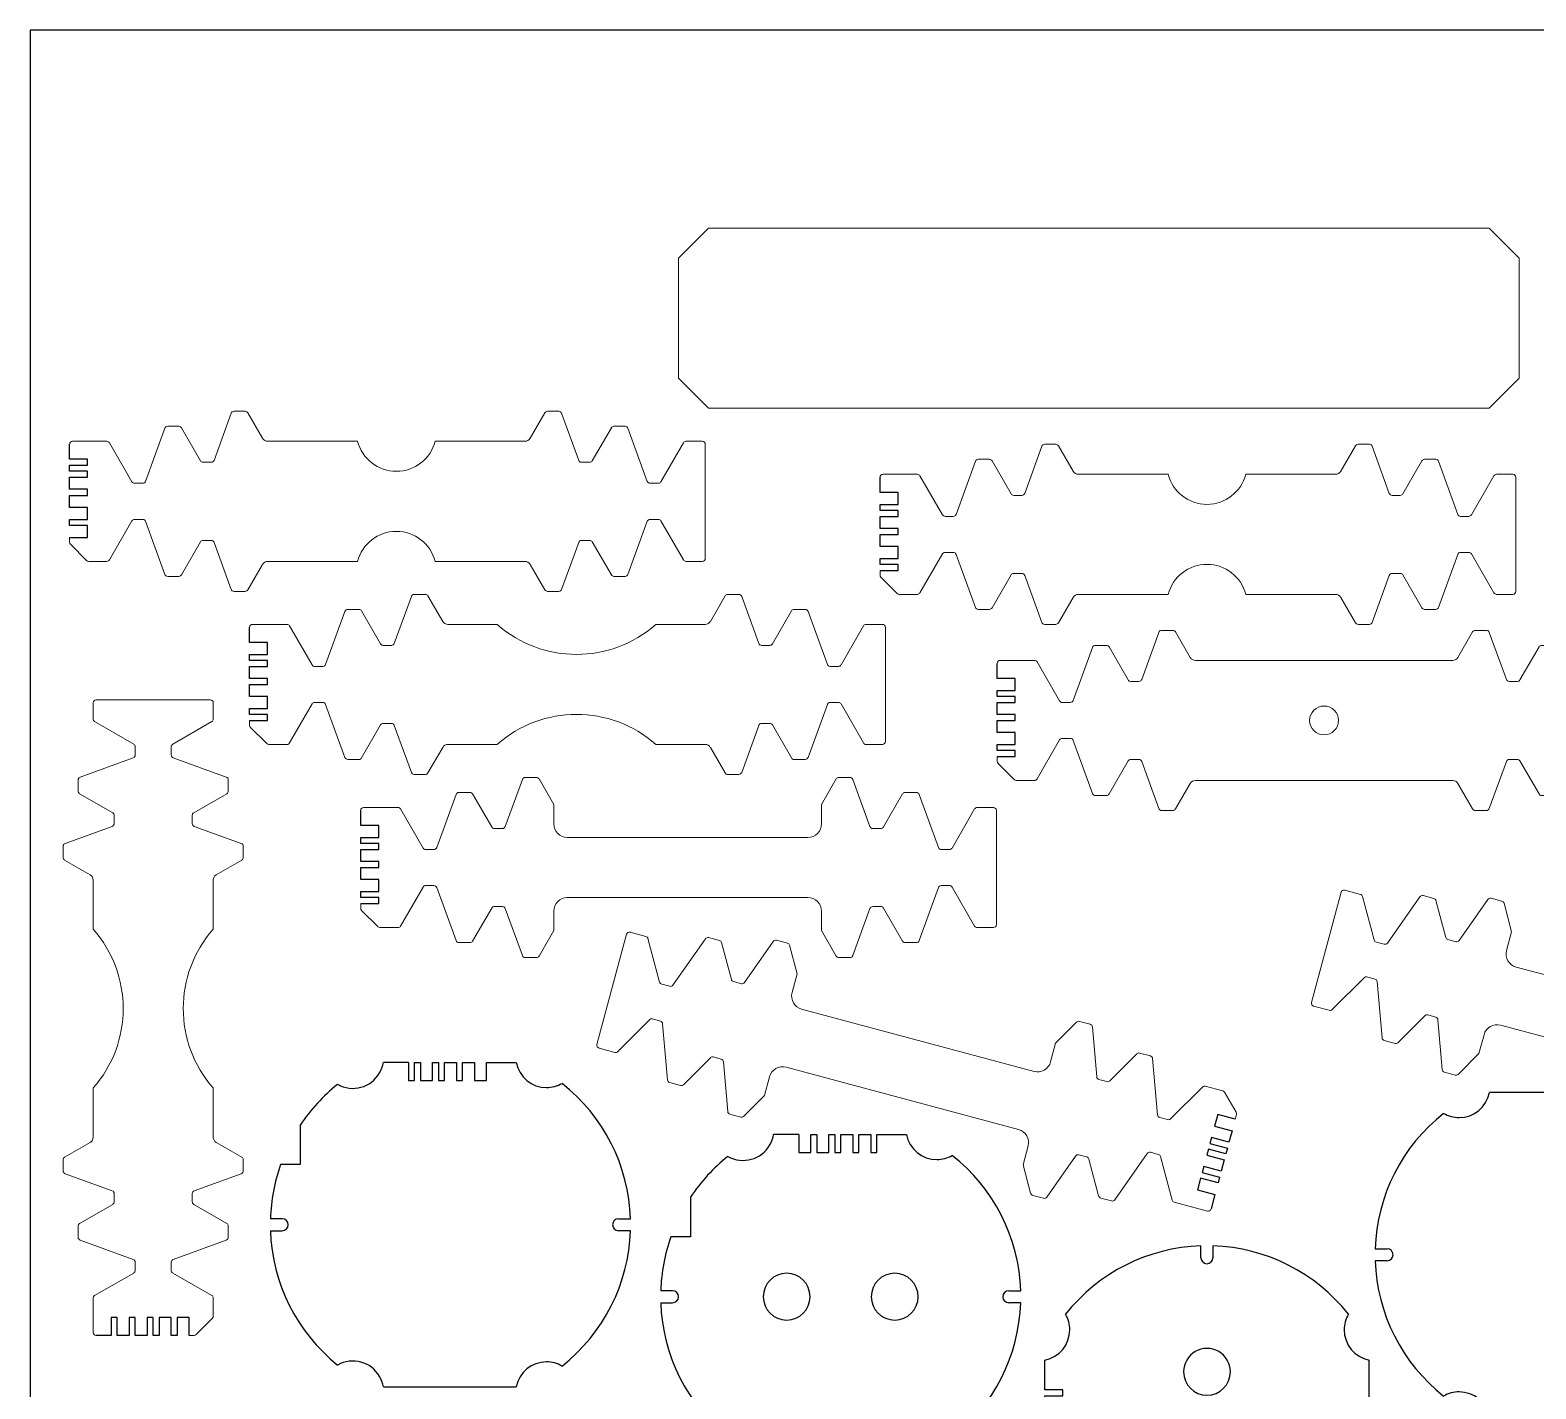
# Model space of a CAD drawing. Header units: millimetres. Extents: x 0 to 503, y 0 to 600.
# Drawn here: x 0 to 250.8, y 373.6 to 600 of the extents above; entities that cross this region are included whole.
import ezdxf

# ---------------------------------------------------------------- set-up
doc = ezdxf.new("R2010")
doc.units = ezdxf.units.MM
for name, color, linetype in [('Q3_NORMAL', 3, 'Continuous'), ('Q4_MEDIUM', 4, 'Continuous'), ('Q5_HIGH', 5, 'Continuous'), ('SHEET', 7, 'Continuous')]:
    doc.layers.add(name, color=color, linetype=linetype)

# ---------------------------------------------------------------- blocks, each defined once
blk = doc.blocks.new('DISC_2H__090deg__i3')
at = {"layer": 'Q3_NORMAL', "color": 3}
for p, q in [((-7, 27), (-11.17, 27)), ((6, 27), (10.95, 27)), ((-25, 16.59), (-25, 10)), ((-25, 10), (-28.28, 10)), ((-28, 1), (-29.98, 1)), ((28, 1), (29.98, 1)), ((-29.98, -1), (-28, -1)), ((29.98, -1), (28, -1)), ((-11.17, -27), (10.95, -27))]:
    blk.add_line(p, q, dxfattribs=at)
for centre, radius, start, end in [((-16.25, 27.86), 5.15, -119.6634, -30.0062), ((-16.25, 27.86), 5.15, -30.0062, -9.5786), ((16, 28), 5.15, -168.8097, -90.0062), ((0, 0), 30, 128.791, 146.4365), ((16, 28), 5.15, -90.0062, -59.8388), ((0, 0), 30, 1.904, 51.7068), ((0, 0), 30, 160.5225, 178.0836), ((-28, 0), 1, -0.0062, 89.9938), ((-28, 0), 1, -90.0062, -0.0062), ((28, 0), 1, 89.9938, -90.0062), ((0, 0), 30, -178.096, -128.8035), ((0, 0), 30, -51.7192, -1.9164), ((-16.25, -27.85), 5.15, 29.9938, 119.651), ((16, -28), 5.15, 89.9938, 168.7972), ((16, -28), 5.15, 59.8263, 89.9938), ((-16.25, -27.85), 5.15, 9.5661, 29.9938)]:
    blk.add_arc(centre, radius, start, end, dxfattribs=at)
at = {"layer": 'Q5_HIGH', "color": 5}
for p, q in [((-7, 27), (-7, 24)), ((-5, 24), (-5, 27)), ((-5, 27), (-4, 27)), ((-4, 27), (-4, 24)), ((-2, 24), (-2, 27)), ((-2, 27), (0, 27)), ((0, 27), (0, 24)), ((1, 24), (1, 27)), ((1, 27), (3, 27)), ((3, 27), (3, 24)), ((4, 24), (4, 27)), ((4, 27), (5, 27)), ((5, 27), (5, 24)), ((6, 24), (6, 27)), ((-7, 24), (-5, 24)), ((-4, 24), (-2, 24)), ((0, 24), (1, 24)), ((3, 24), (4, 24)), ((5, 24), (6, 24))]:
    blk.add_line(p, q, dxfattribs=at)
for centre, start, end in [((-9, 0), 89.9938, -90.0062), ((-9, 0), -90.0062, 89.9938), ((9, 0), 89.9938, -90.0062), ((9, 0), -90.0062, 89.9938)]:
    blk.add_arc(centre, 3.9, start, end, dxfattribs=at)
blk = doc.blocks.new('DISC_2H__000deg__i3')
at = {"layer": 'Q3_NORMAL', "color": 3}
for p, q in [((-7, 27), (-11.17, 27)), ((6, 27), (10.95, 27)), ((-25, 16.59), (-25, 10)), ((-25, 10), (-28.28, 10)), ((-28, 1), (-29.98, 1)), ((28, 1), (29.98, 1)), ((-29.98, -1), (-28, -1)), ((29.98, -1), (28, -1)), ((-11.17, -27), (10.95, -27))]:
    blk.add_line(p, q, dxfattribs=at)
for centre, radius, start, end in [((-16.25, 27.86), 5.15, -119.6634, -30.0062), ((-16.25, 27.86), 5.15, -30.0062, -9.5786), ((16, 28), 5.15, -168.8097, -90.0062), ((0, 0), 30, 128.791, 146.4365), ((16, 28), 5.15, -90.0062, -59.8388), ((0, 0), 30, 1.904, 51.7068), ((0, 0), 30, 160.5225, 178.0836), ((-28, 0), 1, -0.0062, 89.9938), ((-28, 0), 1, -90.0062, -0.0062), ((28, 0), 1, 89.9938, -90.0062), ((0, 0), 30, -178.096, -128.8035), ((0, 0), 30, -51.7192, -1.9164), ((-16.25, -27.85), 5.15, 29.9938, 119.651), ((16, -28), 5.15, 89.9938, 168.7972), ((16, -28), 5.15, 59.8263, 89.9938), ((-16.25, -27.85), 5.15, 9.5661, 29.9938)]:
    blk.add_arc(centre, radius, start, end, dxfattribs=at)
at = {"layer": 'Q5_HIGH', "color": 5}
for p, q in [((-7, 27), (-7, 24)), ((-5, 24), (-5, 27)), ((-5, 27), (-4, 27)), ((-4, 27), (-4, 24)), ((-2, 24), (-2, 27)), ((-2, 27), (-1, 27)), ((-1, 27), (-1, 24)), ((0, 24), (0, 27)), ((0, 27), (2, 27)), ((2, 27), (2, 24)), ((3, 24), (3, 27)), ((3, 27), (5, 27)), ((5, 27), (5, 24)), ((6, 24), (6, 27)), ((-7, 24), (-5, 24)), ((-4, 24), (-2, 24)), ((-1, 24), (0, 24)), ((2, 24), (3, 24)), ((5, 24), (6, 24))]:
    blk.add_line(p, q, dxfattribs=at)
for centre, start, end in [((-9, 0), 89.9938, -90.0062), ((-9, 0), -90.0062, 89.9938), ((9, 0), 89.9938, -90.0062), ((9, 0), -90.0062, 89.9938)]:
    blk.add_arc(centre, 3.9, start, end, dxfattribs=at)
blk = doc.blocks.new('DISC_0H__000deg__i1')
at = {"layer": 'Q3_NORMAL', "color": 3}
for p, q in [((-7, 27), (-11.17, 27)), ((6, 27), (10.95, 27)), ((-25, 16.58), (-25, 10)), ((-25, 10), (-28.28, 10)), ((-28, 1), (-29.98, 1)), ((28, 1), (29.98, 1)), ((-29.98, -1), (-28, -1)), ((29.98, -1), (28, -1)), ((-11.17, -27), (10.95, -27))]:
    blk.add_line(p, q, dxfattribs=at)
for centre, radius, start, end in [((-16.25, 27.86), 5.15, -119.6572, -30), ((-16.25, 27.86), 5.15, -30, -9.5723), ((16, 28), 5.15, -168.8035, -90), ((0, 0), 30, 128.7972, 146.4427), ((16, 28), 5.15, -90, -59.8326), ((0, 0), 30, 1.9102, 51.713), ((0, 0), 30, 160.5288, 178.0898), ((-28, 0), 1, 0, 90), ((28, 0), 1, 90, -90), ((0, 0), 30, -178.0898, -128.7972), ((-28, 0), 1, -90, 0), ((0, 0), 30, -51.713, -1.9102), ((-16.25, -27.86), 5.15, 30, 119.6572), ((16, -28), 5.15, 90, 168.8035), ((16, -28), 5.15, 59.8326, 90), ((-16.25, -27.86), 5.15, 9.5723, 30)]:
    blk.add_arc(centre, radius, start, end, dxfattribs=at)
at = {"layer": 'Q5_HIGH', "color": 5}
for p, q in [((-7, 27), (-7, 24)), ((-5, 24), (-5, 27)), ((-5, 27), (-4, 27)), ((-4, 27), (-4, 24)), ((-3, 24), (-3, 27)), ((-3, 27), (-2, 27)), ((-2, 27), (-2, 24)), ((-1, 24), (-1, 27)), ((-1, 27), (1, 27)), ((1, 27), (1, 24)), ((2, 24), (2, 27)), ((2, 27), (4, 27)), ((4, 27), (4, 24)), ((6, 24), (6, 27)), ((-7, 24), (-5, 24)), ((-4, 24), (-3, 24)), ((-2, 24), (-1, 24)), ((1, 24), (2, 24)), ((4, 24), (6, 24))]:
    blk.add_line(p, q, dxfattribs=at)
blk = doc.blocks.new('DISC_0H__000deg__i2')
at = {"layer": 'Q3_NORMAL', "color": 3}
for p, q in [((-7, 27), (-11.17, 27)), ((6, 27), (10.95, 27)), ((-25, 16.58), (-25, 10)), ((-25, 10), (-28.28, 10)), ((-28, 1), (-29.98, 1)), ((28, 1), (29.98, 1)), ((-29.98, -1), (-28, -1)), ((29.98, -1), (28, -1)), ((-11.17, -27), (10.95, -27))]:
    blk.add_line(p, q, dxfattribs=at)
for centre, radius, start, end in [((-16.25, 27.86), 5.15, -119.6572, -30), ((-16.25, 27.86), 5.15, -30, -9.5723), ((16, 28), 5.15, -168.8035, -90), ((0, 0), 30, 128.7972, 146.4427), ((16, 28), 5.15, -90, -59.8326), ((0, 0), 30, 1.9102, 51.713), ((0, 0), 30, 160.5288, 178.0898), ((-28, 0), 1, 0, 90), ((28, 0), 1, 90, -90), ((0, 0), 30, -178.0898, -128.7972), ((-28, 0), 1, -90, 0), ((0, 0), 30, -51.713, -1.9102), ((-16.25, -27.86), 5.15, 30, 119.6572), ((16, -28), 5.15, 90, 168.8035), ((16, -28), 5.15, 59.8326, 90), ((-16.25, -27.86), 5.15, 9.5723, 30)]:
    blk.add_arc(centre, radius, start, end, dxfattribs=at)
at = {"layer": 'Q5_HIGH', "color": 5}
for p, q in [((-7, 27), (-7, 24)), ((-6, 24), (-6, 27)), ((-6, 27), (-5, 27)), ((-5, 27), (-5, 24)), ((-3, 24), (-3, 27)), ((-3, 27), (-2, 27)), ((-2, 27), (-2, 24)), ((-1, 24), (-1, 27)), ((-1, 27), (1, 27)), ((1, 27), (1, 24)), ((2, 24), (2, 27)), ((2, 27), (4, 27)), ((4, 27), (4, 24)), ((6, 24), (6, 27)), ((-7, 24), (-6, 24)), ((-5, 24), (-3, 24)), ((-2, 24), (-1, 24)), ((1, 24), (2, 24)), ((4, 24), (6, 24))]:
    blk.add_line(p, q, dxfattribs=at)
blk = doc.blocks.new('UT_L106__075deg__i1')
at = {"layer": 'Q3_NORMAL', "color": 3, "lineweight": 13}
for p, q in [((-9.85, 50.09), (-7.15, 52.8)), ((-6.79, 52.94), (-6, 52.94))]:
    blk.add_line(p, q, dxfattribs=at)
at = {"layer": 'Q3_NORMAL', "color": 3}
blk.add_line((7, 52.94), (9.5, 52.94), dxfattribs=at)
at = {"layer": 'Q3_NORMAL', "color": 3, "linetype": 'Continuous', "lineweight": 13}
for p, q in [((10, 52.44), (10, 46.73)), ((-10, 49.74), (-10, 46.73)), ((-3.33, 40.28), (-12.17, 37.06)), ((-3, 42.11), (-3, 40.75)), ((3, 42.11), (3, 40.75)), ((3.33, 40.28), (12.17, 37.06)), ((-12.5, 36.59), (-12.5, 34.73)), ((12.5, 36.59), (12.5, 34.73)), ((-6.5, 30.69), (-6.5, 29.33)), ((6.5, 30.69), (6.5, 29.33)), ((-6.83, 28.86), (-14.67, 26.01)), ((6.83, 28.86), (14.67, 26.01)), ((-15, 25.54), (-15, 23.68)), ((15, 25.54), (15, 23.68)), ((-15, -28.54), (-15, -26.68)), ((15, -28.54), (15, -26.68)), ((-6.83, -31.86), (-14.67, -29.01)), ((6.83, -31.86), (14.67, -29.01)), ((-6.5, -33.69), (-6.5, -32.33)), ((6.5, -33.69), (6.5, -32.33)), ((-12.5, -39.59), (-12.5, -37.73)), ((-3.33, -43.28), (-12.17, -40.06)), ((3.33, -43.28), (12.17, -40.06)), ((12.5, -39.59), (12.5, -37.73)), ((-3, -45.11), (-3, -43.75)), ((3, -45.11), (3, -43.75)), ((-10, -52.44), (-10, -49.73)), ((10, -52.44), (10, -49.73)), ((9.5, -52.94), (-9.5, -52.94))]:
    blk.add_line(p, q, dxfattribs=at)
at = {"layer": 'Q3_NORMAL', "color": 3, "lineweight": 13}
for centre, start, end in [((-6.79, 52.44), 90, 135), ((9.5, 52.44), 0, 90), ((-9.5, 49.74), 135, 180)]:
    blk.add_arc(centre, 0.5, start, end, dxfattribs=at)
at = {"layer": 'Q3_NORMAL', "color": 3, "linetype": 'Continuous', "lineweight": 13}
for centre, start, end in [((-9.5, 46.73), 180, -120), ((9.5, 46.73), -60, 0), ((-3.5, 40.75), -70, 0), ((-3.5, 42.11), 0, 60), ((3.5, 42.11), 120, 180), ((3.5, 40.75), 180, -110), ((-12, 36.59), 110, 180), ((12, 36.59), 0, 70), ((-12, 34.73), 180, -120), ((12, 34.73), -60, 0), ((-7, 30.69), 0, 60), ((7, 30.69), 120, 180), ((-7, 29.33), -70, 0), ((7, 29.33), 180, -110), ((-14.5, 25.54), 110, 180), ((14.5, 25.54), 0, 70), ((-14.5, 23.68), 180, -120), ((14.5, 23.68), -60, 0), ((-14.5, -26.68), 120, 180), ((14.5, -26.68), 0, 60), ((-14.5, -28.54), 180, -110), ((14.5, -28.54), -70, 0), ((-7, -32.33), 0, 70), ((7, -32.33), 110, 180), ((-7, -33.69), -60, 0), ((7, -33.69), 180, -120), ((-12, -37.73), 120, 180), ((12, -37.73), 0, 60), ((-12, -39.59), 180, -110), ((12, -39.59), -70, 0), ((-3.5, -43.75), 0, 70), ((-3.5, -45.11), -60, 0), ((3.5, -43.75), 110, 180), ((3.5, -45.11), 180, -120), ((-9.5, -49.73), 120, 180), ((9.5, -49.73), 0, 60), ((-9.5, -52.44), 180, -90), ((9.5, -52.44), -90, 0)]:
    blk.add_arc(centre, 0.5, start, end, dxfattribs=at)
at = {"layer": 'Q4_MEDIUM', "color": 4, "linetype": 'Continuous', "lineweight": 13}
for p, q in [((-9.75, 46.3), (-3.25, 42.55)), ((9.75, 46.3), (3.25, 42.55)), ((-12.25, 34.3), (-6.75, 31.13)), ((12.25, 34.3), (6.75, 31.13)), ((-14.75, 23.24), (-10.5, 20.79)), ((14.75, 23.24), (10.5, 20.79)), ((-10.5, 20.79), (-7.25, 20.79)), ((10.5, 20.79), (7.25, 20.79)), ((-14.75, -26.24), (-10.5, -23.79)), ((-10.5, -23.79), (-7.26, -23.79)), ((10.5, -23.79), (7.26, -23.79)), ((14.75, -26.24), (10.5, -23.79)), ((-12.25, -37.3), (-6.75, -34.12)), ((12.25, -37.3), (6.75, -34.12)), ((-9.75, -49.3), (-3.25, -45.55)), ((9.75, -49.3), (3.25, -45.55))]:
    blk.add_line(p, q, dxfattribs=at)
at = {"layer": 'Q5_HIGH', "color": 5}
for p, q in [((-6, 52.94), (-6, 49.94)), ((-4, 49.94), (-4, 52.94)), ((-4, 52.94), (-2, 52.94)), ((-2, 52.94), (-2, 49.94)), ((-1, 49.94), (-1, 52.94)), ((-1, 52.94), (0, 52.94)), ((0, 52.94), (0, 49.94)), ((1, 49.94), (1, 52.94)), ((1, 52.94), (3, 52.94)), ((3, 52.94), (3, 49.94)), ((4, 49.94), (4, 52.94)), ((4, 52.94), (5, 52.94)), ((5, 52.94), (5, 49.94)), ((7, 49.94), (7, 52.94)), ((-6, 49.94), (-4, 49.94)), ((-2, 49.94), (-1, 49.94)), ((0, 49.94), (1, 49.94)), ((3, 49.94), (4, 49.94)), ((5, 49.94), (7, 49.94))]:
    blk.add_line(p, q, dxfattribs=at)
at = {"layer": 'Q5_HIGH', "color": 5, "linetype": 'Continuous', "lineweight": 13}
for p, q in [((-5, 18.54), (-5.01, -21.54)), ((5, 18.54), (5.01, -21.54))]:
    blk.add_line(p, q, dxfattribs=at)
for centre, start, end in [((-7.25, 18.54), -0.0135, 90), ((7.25, 18.54), 90, -179.9865), ((-7.26, -21.54), -90, -0.0135), ((7.26, -21.54), -179.9865, -90)]:
    blk.add_arc(centre, 2.25, start, end, dxfattribs=at)
blk = doc.blocks.new('UT_L106__075deg__i3')
at = {"layer": 'Q3_NORMAL', "color": 3, "lineweight": 13}
for p, q in [((-9.85, 50.09), (-7.15, 52.8)), ((-6.79, 52.94), (-6, 52.94))]:
    blk.add_line(p, q, dxfattribs=at)
at = {"layer": 'Q3_NORMAL', "color": 3}
blk.add_line((7, 52.94), (9.5, 52.94), dxfattribs=at)
at = {"layer": 'Q3_NORMAL', "color": 3, "linetype": 'Continuous', "lineweight": 13}
for p, q in [((10, 52.44), (10, 46.73)), ((-10, 49.74), (-10, 46.73)), ((-3.33, 40.28), (-12.17, 37.06)), ((-3, 42.11), (-3, 40.75)), ((3, 42.11), (3, 40.75)), ((3.33, 40.28), (12.17, 37.06)), ((-12.5, 36.59), (-12.5, 34.73)), ((12.5, 36.59), (12.5, 34.73)), ((-6.5, 30.69), (-6.5, 29.33)), ((6.5, 30.69), (6.5, 29.33)), ((-6.83, 28.86), (-14.67, 26.01)), ((6.83, 28.86), (14.67, 26.01)), ((-15, 25.54), (-15, 23.68)), ((15, 25.54), (15, 23.68)), ((-15, -28.54), (-15, -26.68)), ((15, -28.54), (15, -26.68)), ((-6.83, -31.86), (-14.67, -29.01)), ((6.83, -31.86), (14.67, -29.01)), ((-6.5, -33.69), (-6.5, -32.33)), ((6.5, -33.69), (6.5, -32.33)), ((-12.5, -39.59), (-12.5, -37.73)), ((-3.33, -43.28), (-12.17, -40.06)), ((3.33, -43.28), (12.17, -40.06)), ((12.5, -39.59), (12.5, -37.73)), ((-3, -45.11), (-3, -43.75)), ((3, -45.11), (3, -43.75)), ((-10, -52.44), (-10, -49.73)), ((10, -52.44), (10, -49.73)), ((9.5, -52.94), (-9.5, -52.94))]:
    blk.add_line(p, q, dxfattribs=at)
at = {"layer": 'Q3_NORMAL', "color": 3, "lineweight": 13}
for centre, start, end in [((-6.79, 52.44), 90, 135), ((9.5, 52.44), 0, 90), ((-9.5, 49.74), 135, 180)]:
    blk.add_arc(centre, 0.5, start, end, dxfattribs=at)
at = {"layer": 'Q3_NORMAL', "color": 3, "linetype": 'Continuous', "lineweight": 13}
for centre, start, end in [((-9.5, 46.73), 180, -120), ((9.5, 46.73), -60, 0), ((-3.5, 40.75), -70, 0), ((-3.5, 42.11), 0, 60), ((3.5, 42.11), 120, 180), ((3.5, 40.75), 180, -110), ((-12, 36.59), 110, 180), ((12, 36.59), 0, 70), ((-12, 34.73), 180, -120), ((12, 34.73), -60, 0), ((-7, 30.69), 0, 60), ((7, 30.69), 120, 180), ((-7, 29.33), -70, 0), ((7, 29.33), 180, -110), ((-14.5, 25.54), 110, 180), ((14.5, 25.54), 0, 70), ((-14.5, 23.68), 180, -120), ((14.5, 23.68), -60, 0), ((-14.5, -26.68), 120, 180), ((14.5, -26.68), 0, 60), ((-14.5, -28.54), 180, -110), ((14.5, -28.54), -70, 0), ((-7, -32.33), 0, 70), ((7, -32.33), 110, 180), ((-7, -33.69), -60, 0), ((7, -33.69), 180, -120), ((-12, -37.73), 120, 180), ((12, -37.73), 0, 60), ((-12, -39.59), 180, -110), ((12, -39.59), -70, 0), ((-3.5, -43.75), 0, 70), ((-3.5, -45.11), -60, 0), ((3.5, -43.75), 110, 180), ((3.5, -45.11), 180, -120), ((-9.5, -49.73), 120, 180), ((9.5, -49.73), 0, 60), ((-9.5, -52.44), 180, -90), ((9.5, -52.44), -90, 0)]:
    blk.add_arc(centre, 0.5, start, end, dxfattribs=at)
at = {"layer": 'Q4_MEDIUM', "color": 4, "linetype": 'Continuous', "lineweight": 13}
for p, q in [((-9.75, 46.3), (-3.25, 42.55)), ((9.75, 46.3), (3.25, 42.55)), ((-12.25, 34.3), (-6.75, 31.13)), ((12.25, 34.3), (6.75, 31.13)), ((-14.75, 23.24), (-10.5, 20.79)), ((14.75, 23.24), (10.5, 20.79)), ((-10.5, 20.79), (-7.25, 20.79)), ((10.5, 20.79), (7.25, 20.79)), ((-14.75, -26.24), (-10.5, -23.79)), ((-10.5, -23.79), (-7.26, -23.79)), ((10.5, -23.79), (7.26, -23.79)), ((14.75, -26.24), (10.5, -23.79)), ((-12.25, -37.3), (-6.75, -34.12)), ((12.25, -37.3), (6.75, -34.12)), ((-9.75, -49.3), (-3.25, -45.55)), ((9.75, -49.3), (3.25, -45.55))]:
    blk.add_line(p, q, dxfattribs=at)
at = {"layer": 'Q5_HIGH', "color": 5}
for p, q in [((-6, 52.94), (-6, 49.94)), ((-4, 49.94), (-4, 52.94)), ((-4, 52.94), (-2, 52.94)), ((-2, 52.94), (-2, 49.94)), ((0, 49.94), (0, 52.94)), ((0, 52.94), (1, 52.94)), ((1, 52.94), (1, 49.94)), ((2, 49.94), (2, 52.94)), ((2, 52.94), (4, 52.94)), ((4, 52.94), (4, 49.94)), ((5, 49.94), (5, 52.94)), ((5, 52.94), (6, 52.94)), ((6, 52.94), (6, 49.94)), ((7, 49.94), (7, 52.94)), ((-6, 49.94), (-4, 49.94)), ((-2, 49.94), (0, 49.94)), ((1, 49.94), (2, 49.94)), ((4, 49.94), (5, 49.94)), ((6, 49.94), (7, 49.94))]:
    blk.add_line(p, q, dxfattribs=at)
at = {"layer": 'Q5_HIGH', "color": 5, "linetype": 'Continuous', "lineweight": 13}
for p, q in [((-5, 18.54), (-5.01, -21.54)), ((5, 18.54), (5.01, -21.54))]:
    blk.add_line(p, q, dxfattribs=at)
for centre, start, end in [((-7.25, 18.54), -0.0135, 90), ((7.25, 18.54), 90, -179.9865), ((-7.26, -21.54), -90, -0.0135), ((7.26, -21.54), -179.9865, -90)]:
    blk.add_arc(centre, 2.25, start, end, dxfattribs=at)
blk = doc.blocks.new('UT_L106__090deg__i2')
at = {"layer": 'Q3_NORMAL', "color": 3, "lineweight": 13}
for p, q in [((-9.85, 50.09), (-7.15, 52.8)), ((-6.79, 52.94), (-6, 52.94))]:
    blk.add_line(p, q, dxfattribs=at)
at = {"layer": 'Q3_NORMAL', "color": 3}
blk.add_line((7, 52.94), (9.5, 52.94), dxfattribs=at)
at = {"layer": 'Q3_NORMAL', "color": 3, "linetype": 'Continuous', "lineweight": 13}
for p, q in [((10, 52.44), (10, 46.73)), ((-10, 49.74), (-10, 46.73)), ((-3.33, 40.28), (-12.17, 37.06)), ((-3, 42.11), (-3, 40.75)), ((3, 42.11), (3, 40.75)), ((3.33, 40.28), (12.17, 37.06)), ((-12.5, 36.59), (-12.5, 34.73)), ((12.5, 36.59), (12.5, 34.73)), ((-6.5, 30.69), (-6.5, 29.33)), ((6.5, 30.69), (6.5, 29.33)), ((-6.83, 28.86), (-14.67, 26.01)), ((6.83, 28.86), (14.67, 26.01)), ((-15, 25.54), (-15, 23.68)), ((15, 25.54), (15, 23.68)), ((-15, -28.54), (-15, -26.68)), ((15, -28.54), (15, -26.68)), ((-6.83, -31.86), (-14.67, -29.01)), ((6.83, -31.86), (14.67, -29.01)), ((-6.5, -33.69), (-6.5, -32.33)), ((6.5, -33.69), (6.5, -32.33)), ((-12.5, -39.59), (-12.5, -37.73)), ((-3.33, -43.28), (-12.17, -40.06)), ((3.33, -43.28), (12.17, -40.06)), ((12.5, -39.59), (12.5, -37.73)), ((-3, -45.11), (-3, -43.75)), ((3, -45.11), (3, -43.75)), ((-10, -52.44), (-10, -49.73)), ((10, -52.44), (10, -49.73)), ((9.5, -52.94), (-9.5, -52.94))]:
    blk.add_line(p, q, dxfattribs=at)
at = {"layer": 'Q3_NORMAL', "color": 3, "lineweight": 13}
for centre, start, end in [((-6.79, 52.44), 90, 135), ((9.5, 52.44), 0, 90), ((-9.5, 49.74), 135, 180)]:
    blk.add_arc(centre, 0.5, start, end, dxfattribs=at)
at = {"layer": 'Q3_NORMAL', "color": 3, "linetype": 'Continuous', "lineweight": 13}
for centre, start, end in [((-9.5, 46.73), 180, -120), ((9.5, 46.73), -60, 0), ((-3.5, 40.75), -70, 0), ((-3.5, 42.11), 0, 60), ((3.5, 42.11), 120, 180), ((3.5, 40.75), 180, -110), ((-12, 36.59), 110, 180), ((12, 36.59), 0, 70), ((-12, 34.73), 180, -120), ((12, 34.73), -60, 0), ((-7, 30.69), 0, 60), ((7, 30.69), 120, 180), ((-7, 29.33), -70, 0), ((7, 29.33), 180, -110), ((-14.5, 25.54), 110, 180), ((14.5, 25.54), 0, 70), ((-14.5, 23.68), 180, -120), ((14.5, 23.68), -60, 0), ((-14.5, -26.68), 120, 180), ((14.5, -26.68), 0, 60), ((-14.5, -28.54), 180, -110), ((14.5, -28.54), -70, 0), ((-7, -32.33), 0, 70), ((7, -32.33), 110, 180), ((-7, -33.69), -60, 0), ((7, -33.69), 180, -120), ((-12, -37.73), 120, 180), ((12, -37.73), 0, 60), ((-12, -39.59), 180, -110), ((12, -39.59), -70, 0), ((-3.5, -43.75), 0, 70), ((-3.5, -45.11), -60, 0), ((3.5, -43.75), 110, 180), ((3.5, -45.11), 180, -120), ((-9.5, -49.73), 120, 180), ((9.5, -49.73), 0, 60), ((-9.5, -52.44), 180, -90), ((9.5, -52.44), -90, 0)]:
    blk.add_arc(centre, 0.5, start, end, dxfattribs=at)
at = {"layer": 'Q4_MEDIUM', "color": 4, "linetype": 'Continuous', "lineweight": 13}
for p, q in [((-9.75, 46.3), (-3.25, 42.55)), ((9.75, 46.3), (3.25, 42.55)), ((-12.25, 34.3), (-6.75, 31.13)), ((12.25, 34.3), (6.75, 31.13)), ((-14.75, 23.24), (-10.5, 20.79)), ((14.75, 23.24), (10.5, 20.79)), ((-10.5, 20.79), (-7.25, 20.79)), ((10.5, 20.79), (7.25, 20.79)), ((-14.75, -26.24), (-10.5, -23.79)), ((-10.5, -23.79), (-7.26, -23.79)), ((10.5, -23.79), (7.26, -23.79)), ((14.75, -26.24), (10.5, -23.79)), ((-12.25, -37.3), (-6.75, -34.12)), ((12.25, -37.3), (6.75, -34.12)), ((-9.75, -49.3), (-3.25, -45.55)), ((9.75, -49.3), (3.25, -45.55))]:
    blk.add_line(p, q, dxfattribs=at)
at = {"layer": 'Q5_HIGH', "color": 5}
for p, q in [((-6, 52.94), (-6, 49.94)), ((-5, 49.94), (-5, 52.94)), ((-5, 52.94), (-4, 52.94)), ((-4, 52.94), (-4, 49.94)), ((-2, 49.94), (-2, 52.94)), ((-2, 52.94), (0, 52.94)), ((0, 52.94), (0, 49.94)), ((1, 49.94), (1, 52.94)), ((1, 52.94), (3, 52.94)), ((3, 52.94), (3, 49.94)), ((4, 49.94), (4, 52.94)), ((4, 52.94), (5, 52.94)), ((5, 52.94), (5, 49.94)), ((7, 49.94), (7, 52.94)), ((-6, 49.94), (-5, 49.94)), ((-4, 49.94), (-2, 49.94)), ((0, 49.94), (1, 49.94)), ((3, 49.94), (4, 49.94)), ((5, 49.94), (7, 49.94))]:
    blk.add_line(p, q, dxfattribs=at)
at = {"layer": 'Q5_HIGH', "color": 5, "linetype": 'Continuous', "lineweight": 13}
for p, q in [((-5, 18.54), (-5.01, -21.54)), ((5, 18.54), (5.01, -21.54))]:
    blk.add_line(p, q, dxfattribs=at)
for centre, start, end in [((-7.25, 18.54), -0.0135, 90), ((7.25, 18.54), 90, -179.9865), ((-7.26, -21.54), -90, -0.0135), ((7.26, -21.54), -179.9865, -90)]:
    blk.add_arc(centre, 2.25, start, end, dxfattribs=at)
blk = doc.blocks.new('NT_R20.00_L106__000deg__i3')
at = {"layer": 'Q3_NORMAL', "color": 3, "lineweight": 13}
for p, q in [((-9.85, 50.09), (-7.15, 52.8)), ((-6.79, 52.94), (-6, 52.94))]:
    blk.add_line(p, q, dxfattribs=at)
at = {"layer": 'Q3_NORMAL', "color": 3}
blk.add_line((7, 52.94), (9.5, 52.94), dxfattribs=at)
at = {"layer": 'Q3_NORMAL', "color": 3, "linetype": 'Continuous', "lineweight": 13}
for p, q in [((10, 52.44), (10, 46.73)), ((-10, 49.74), (-10, 46.73)), ((-3.33, 40.28), (-12.17, 37.06)), ((-3, 42.11), (-3, 40.75)), ((3, 42.11), (3, 40.75)), ((3.33, 40.28), (12.17, 37.06)), ((-12.5, 36.59), (-12.5, 34.73)), ((12.5, 36.59), (12.5, 34.73)), ((-6.5, 30.69), (-6.5, 29.33)), ((6.5, 30.69), (6.5, 29.33)), ((-6.83, 28.86), (-14.67, 26.01)), ((6.83, 28.86), (14.67, 26.01)), ((-15, 25.54), (-15, 23.68)), ((15, 25.54), (15, 23.68)), ((-15, -28.54), (-15, -26.68)), ((15, -28.54), (15, -26.68)), ((-6.83, -31.86), (-14.67, -29.01)), ((6.83, -31.86), (14.67, -29.01)), ((-6.5, -33.69), (-6.5, -32.33)), ((6.5, -33.69), (6.5, -32.33)), ((-12.5, -39.59), (-12.5, -37.73)), ((-3.33, -43.28), (-12.17, -40.06)), ((3.33, -43.28), (12.17, -40.06)), ((12.5, -39.59), (12.5, -37.73)), ((-3, -45.11), (-3, -43.75)), ((3, -45.11), (3, -43.75)), ((-10, -52.44), (-10, -49.73)), ((10, -52.44), (10, -49.73)), ((9.5, -52.94), (-9.5, -52.94))]:
    blk.add_line(p, q, dxfattribs=at)
at = {"layer": 'Q3_NORMAL', "color": 3, "lineweight": 13}
for centre, start, end in [((-6.79, 52.44), 90, 135), ((9.5, 52.44), 0, 90), ((-9.5, 49.74), 135, 180)]:
    blk.add_arc(centre, 0.5, start, end, dxfattribs=at)
at = {"layer": 'Q3_NORMAL', "color": 3, "linetype": 'Continuous', "lineweight": 13}
for centre, start, end in [((-9.5, 46.73), 180, -120), ((9.5, 46.73), -60, 0), ((-3.5, 40.75), -70, 0), ((-3.5, 42.11), 0, 60), ((3.5, 42.11), 120, 180), ((3.5, 40.75), 180, -110), ((-12, 36.59), 110, 180), ((12, 36.59), 0, 70), ((-12, 34.73), 180, -120), ((12, 34.73), -60, 0), ((-7, 30.69), 0, 60), ((7, 30.69), 120, 180), ((-7, 29.33), -70, 0), ((7, 29.33), 180, -110), ((-14.5, 25.54), 110, 180), ((14.5, 25.54), 0, 70), ((-14.5, 23.68), 180, -120), ((14.5, 23.68), -60, 0), ((-14.5, -26.68), 120, 180), ((14.5, -26.68), 0, 60), ((-14.5, -28.54), 180, -110), ((14.5, -28.54), -70, 0), ((-7, -32.33), 0, 70), ((7, -32.33), 110, 180), ((-7, -33.69), -60, 0), ((7, -33.69), 180, -120), ((-12, -37.73), 120, 180), ((12, -37.73), 0, 60), ((-12, -39.59), 180, -110), ((12, -39.59), -70, 0), ((-3.5, -43.75), 0, 70), ((-3.5, -45.11), -60, 0), ((3.5, -43.75), 110, 180), ((3.5, -45.11), 180, -120), ((-9.5, -49.73), 120, 180), ((9.5, -49.73), 0, 60), ((-9.5, -52.44), 180, -90), ((9.5, -52.44), -90, 0)]:
    blk.add_arc(centre, 0.5, start, end, dxfattribs=at)
at = {"layer": 'Q4_MEDIUM', "color": 4, "linetype": 'Continuous', "lineweight": 13}
for p, q in [((-9.75, 46.3), (-3.25, 42.55)), ((9.75, 46.3), (3.25, 42.55)), ((-12.25, 34.3), (-6.75, 31.12)), ((12.25, 34.3), (6.75, 31.12)), ((-14.75, 23.24), (-10.5, 20.79)), ((14.75, 23.24), (10.5, 20.79)), ((-10, 19.92), (-10, 11.73)), ((10, 19.92), (10, 11.73)), ((-10, -22.92), (-10, -14.73)), ((10, -22.92), (10, -14.73)), ((-14.75, -26.24), (-10.5, -23.79)), ((14.75, -26.24), (10.5, -23.79)), ((-12.25, -37.3), (-6.75, -34.12)), ((12.25, -37.3), (6.75, -34.12)), ((-9.75, -49.3), (-3.25, -45.55)), ((9.75, -49.3), (3.25, -45.55))]:
    blk.add_line(p, q, dxfattribs=at)
for centre, start, end in [((-11, 19.92), 0, 60), ((11, 19.92), 120, 180), ((-11, -22.92), -60, 0), ((11, -22.92), 180, -120)]:
    blk.add_arc(centre, 1, start, end, dxfattribs=at)
at = {"layer": 'Q5_HIGH', "color": 5}
for p, q in [((-6, 52.94), (-6, 49.94)), ((-4, 49.94), (-4, 52.94)), ((-4, 52.94), (-3, 52.94)), ((-3, 52.94), (-3, 49.94)), ((-1, 49.94), (-1, 52.94)), ((-1, 52.94), (0, 52.94)), ((0, 52.94), (0, 49.94)), ((1, 49.94), (1, 52.94)), ((1, 52.94), (3, 52.94)), ((3, 52.94), (3, 49.94)), ((4, 49.94), (4, 52.94)), ((4, 52.94), (6, 52.94)), ((6, 52.94), (6, 49.94)), ((7, 49.94), (7, 52.94)), ((-6, 49.94), (-4, 49.94)), ((-3, 49.94), (-1, 49.94)), ((0, 49.94), (1, 49.94)), ((3, 49.94), (4, 49.94)), ((6, 49.94), (7, 49.94))]:
    blk.add_line(p, q, dxfattribs=at)
at = {"layer": 'Q5_HIGH', "color": 5, "linetype": 'Continuous', "lineweight": 13}
for centre, start, end in [((-25, -1.5), -41.4096, 41.4096), ((25, -1.5), 138.5904, -138.5904)]:
    blk.add_arc(centre, 20, start, end, dxfattribs=at)
blk = doc.blocks.new('CH_D4.8_L106__090deg__i2')
at = {"layer": 'Q3_NORMAL', "color": 3, "lineweight": 13}
for p, q in [((-9.85, 50.09), (-7.15, 52.8)), ((-6.79, 52.94), (-6, 52.94))]:
    blk.add_line(p, q, dxfattribs=at)
at = {"layer": 'Q3_NORMAL', "color": 3}
blk.add_line((7, 52.94), (9.5, 52.94), dxfattribs=at)
at = {"layer": 'Q3_NORMAL', "color": 3, "linetype": 'Continuous', "lineweight": 13}
for p, q in [((10, 52.44), (10, 46.73)), ((-10, 49.74), (-10, 46.73)), ((-3.33, 40.28), (-12.17, 37.06)), ((-3, 42.11), (-3, 40.75)), ((3, 42.11), (3, 40.75)), ((3.33, 40.28), (12.17, 37.06)), ((-12.5, 36.59), (-12.5, 34.73)), ((12.5, 36.59), (12.5, 34.73)), ((-6.5, 30.69), (-6.5, 29.33)), ((6.5, 30.69), (6.5, 29.33)), ((-6.83, 28.86), (-14.67, 26.01)), ((6.83, 28.86), (14.67, 26.01)), ((-15, 25.54), (-15, 23.68)), ((15, 25.54), (15, 23.68)), ((-15, -28.54), (-15, -26.68)), ((15, -28.54), (15, -26.68)), ((-6.83, -31.86), (-14.67, -29.01)), ((6.83, -31.86), (14.67, -29.01)), ((-6.5, -33.69), (-6.5, -32.33)), ((6.5, -33.69), (6.5, -32.33)), ((-12.5, -39.59), (-12.5, -37.73)), ((-3.33, -43.28), (-12.17, -40.06)), ((3.33, -43.28), (12.17, -40.06)), ((12.5, -39.59), (12.5, -37.73)), ((-3, -45.11), (-3, -43.75)), ((3, -45.11), (3, -43.75)), ((-10, -52.44), (-10, -49.73)), ((10, -52.44), (10, -49.73)), ((9.5, -52.94), (-9.5, -52.94))]:
    blk.add_line(p, q, dxfattribs=at)
at = {"layer": 'Q3_NORMAL', "color": 3, "lineweight": 13}
for centre, start, end in [((-6.79, 52.44), 90, 135), ((9.5, 52.44), 0, 90), ((-9.5, 49.74), 135, 180)]:
    blk.add_arc(centre, 0.5, start, end, dxfattribs=at)
at = {"layer": 'Q3_NORMAL', "color": 3, "linetype": 'Continuous', "lineweight": 13}
for centre, start, end in [((-9.5, 46.73), 180, -120), ((9.5, 46.73), -60, 0), ((-3.5, 40.75), -70, 0), ((-3.5, 42.11), 0, 60), ((3.5, 42.11), 120, 180), ((3.5, 40.75), 180, -110), ((-12, 36.59), 110, 180), ((12, 36.59), 0, 70), ((-12, 34.73), 180, -120), ((12, 34.73), -60, 0), ((-7, 30.69), 0, 60), ((7, 30.69), 120, 180), ((-7, 29.33), -70, 0), ((7, 29.33), 180, -110), ((-14.5, 25.54), 110, 180), ((14.5, 25.54), 0, 70), ((-14.5, 23.68), 180, -120), ((14.5, 23.68), -60, 0), ((-14.5, -26.68), 120, 180), ((14.5, -26.68), 0, 60), ((-14.5, -28.54), 180, -110), ((14.5, -28.54), -70, 0), ((-7, -32.33), 0, 70), ((7, -32.33), 110, 180), ((-7, -33.69), -60, 0), ((7, -33.69), 180, -120), ((-12, -37.73), 120, 180), ((12, -37.73), 0, 60), ((-12, -39.59), 180, -110), ((12, -39.59), -70, 0), ((-3.5, -43.75), 0, 70), ((-3.5, -45.11), -60, 0), ((3.5, -43.75), 110, 180), ((3.5, -45.11), 180, -120), ((-9.5, -49.73), 120, 180), ((9.5, -49.73), 0, 60), ((-9.5, -52.44), 180, -90), ((9.5, -52.44), -90, 0)]:
    blk.add_arc(centre, 0.5, start, end, dxfattribs=at)
at = {"layer": 'Q4_MEDIUM', "color": 4, "linetype": 'Continuous', "lineweight": 13}
for p, q in [((-9.75, 46.3), (-3.25, 42.55)), ((9.75, 46.3), (3.25, 42.55)), ((-12.25, 34.3), (-6.75, 31.12)), ((12.25, 34.3), (6.75, 31.12)), ((-14.75, 23.24), (-10.5, 20.79)), ((14.75, 23.24), (10.5, 20.79)), ((-10, 19.92), (-10, -22.92)), ((10, 19.92), (10, -22.92)), ((-14.75, -26.24), (-10.5, -23.79)), ((14.75, -26.24), (10.5, -23.79)), ((-12.25, -37.3), (-6.75, -34.12)), ((12.25, -37.3), (6.75, -34.12)), ((-9.75, -49.3), (-3.25, -45.55)), ((9.75, -49.3), (3.25, -45.55))]:
    blk.add_line(p, q, dxfattribs=at)
for centre, start, end in [((-11, 19.92), 0, 60), ((11, 19.92), 120, 180), ((-11, -22.92), -60, 0), ((11, -22.92), 180, -120)]:
    blk.add_arc(centre, 1, start, end, dxfattribs=at)
at = {"layer": 'Q5_HIGH', "color": 5}
for p, q in [((-6, 52.94), (-6, 49.94)), ((-5, 49.94), (-5, 52.94)), ((-5, 52.94), (-4, 52.94)), ((-4, 52.94), (-4, 49.94)), ((-2, 49.94), (-2, 52.94)), ((-2, 52.94), (0, 52.94)), ((0, 52.94), (0, 49.94)), ((1, 49.94), (1, 52.94)), ((1, 52.94), (3, 52.94)), ((3, 52.94), (3, 49.94)), ((4, 49.94), (4, 52.94)), ((4, 52.94), (5, 52.94)), ((5, 52.94), (5, 49.94)), ((7, 49.94), (7, 52.94)), ((-6, 49.94), (-5, 49.94)), ((-4, 49.94), (-2, 49.94)), ((0, 49.94), (1, 49.94)), ((3, 49.94), (4, 49.94)), ((5, 49.94), (7, 49.94))]:
    blk.add_line(p, q, dxfattribs=at)
at = {"layer": 'Q5_HIGH', "color": 5, "linetype": 'Continuous', "lineweight": 13}
blk.add_circle((0, -1.5), 2.4, dxfattribs=at)
blk = doc.blocks.new('NT_R20.00_L106__090deg__i2')
at = {"layer": 'Q3_NORMAL', "color": 3, "lineweight": 13}
for p, q in [((-9.85, 50.09), (-7.15, 52.8)), ((-6.79, 52.94), (-6, 52.94))]:
    blk.add_line(p, q, dxfattribs=at)
at = {"layer": 'Q3_NORMAL', "color": 3}
blk.add_line((7, 52.94), (9.5, 52.94), dxfattribs=at)
at = {"layer": 'Q3_NORMAL', "color": 3, "linetype": 'Continuous', "lineweight": 13}
for p, q in [((10, 52.44), (10, 46.73)), ((-10, 49.74), (-10, 46.73)), ((-3.33, 40.28), (-12.17, 37.06)), ((-3, 42.11), (-3, 40.75)), ((3, 42.11), (3, 40.75)), ((3.33, 40.28), (12.17, 37.06)), ((-12.5, 36.59), (-12.5, 34.73)), ((12.5, 36.59), (12.5, 34.73)), ((-6.5, 30.69), (-6.5, 29.33)), ((6.5, 30.69), (6.5, 29.33)), ((-6.83, 28.86), (-14.67, 26.01)), ((6.83, 28.86), (14.67, 26.01)), ((-15, 25.54), (-15, 23.68)), ((15, 25.54), (15, 23.68)), ((-15, -28.54), (-15, -26.68)), ((15, -28.54), (15, -26.68)), ((-6.83, -31.86), (-14.67, -29.01)), ((6.83, -31.86), (14.67, -29.01)), ((-6.5, -33.69), (-6.5, -32.33)), ((6.5, -33.69), (6.5, -32.33)), ((-12.5, -39.59), (-12.5, -37.73)), ((-3.33, -43.28), (-12.17, -40.06)), ((3.33, -43.28), (12.17, -40.06)), ((12.5, -39.59), (12.5, -37.73)), ((-3, -45.11), (-3, -43.75)), ((3, -45.11), (3, -43.75)), ((-10, -52.44), (-10, -49.73)), ((10, -52.44), (10, -49.73)), ((9.5, -52.94), (-9.5, -52.94))]:
    blk.add_line(p, q, dxfattribs=at)
at = {"layer": 'Q3_NORMAL', "color": 3, "lineweight": 13}
for centre, start, end in [((-6.79, 52.44), 90, 135), ((9.5, 52.44), 0, 90), ((-9.5, 49.74), 135, 180)]:
    blk.add_arc(centre, 0.5, start, end, dxfattribs=at)
at = {"layer": 'Q3_NORMAL', "color": 3, "linetype": 'Continuous', "lineweight": 13}
for centre, start, end in [((-9.5, 46.73), 180, -120), ((9.5, 46.73), -60, 0), ((-3.5, 40.75), -70, 0), ((-3.5, 42.11), 0, 60), ((3.5, 42.11), 120, 180), ((3.5, 40.75), 180, -110), ((-12, 36.59), 110, 180), ((12, 36.59), 0, 70), ((-12, 34.73), 180, -120), ((12, 34.73), -60, 0), ((-7, 30.69), 0, 60), ((7, 30.69), 120, 180), ((-7, 29.33), -70, 0), ((7, 29.33), 180, -110), ((-14.5, 25.54), 110, 180), ((14.5, 25.54), 0, 70), ((-14.5, 23.68), 180, -120), ((14.5, 23.68), -60, 0), ((-14.5, -26.68), 120, 180), ((14.5, -26.68), 0, 60), ((-14.5, -28.54), 180, -110), ((14.5, -28.54), -70, 0), ((-7, -32.33), 0, 70), ((7, -32.33), 110, 180), ((-7, -33.69), -60, 0), ((7, -33.69), 180, -120), ((-12, -37.73), 120, 180), ((12, -37.73), 0, 60), ((-12, -39.59), 180, -110), ((12, -39.59), -70, 0), ((-3.5, -43.75), 0, 70), ((-3.5, -45.11), -60, 0), ((3.5, -43.75), 110, 180), ((3.5, -45.11), 180, -120), ((-9.5, -49.73), 120, 180), ((9.5, -49.73), 0, 60), ((-9.5, -52.44), 180, -90), ((9.5, -52.44), -90, 0)]:
    blk.add_arc(centre, 0.5, start, end, dxfattribs=at)
at = {"layer": 'Q4_MEDIUM', "color": 4, "linetype": 'Continuous', "lineweight": 13}
for p, q in [((-9.75, 46.3), (-3.25, 42.55)), ((9.75, 46.3), (3.25, 42.55)), ((-12.25, 34.3), (-6.75, 31.12)), ((12.25, 34.3), (6.75, 31.12)), ((-14.75, 23.24), (-10.5, 20.79)), ((14.75, 23.24), (10.5, 20.79)), ((-10, 19.92), (-10, 11.73)), ((10, 19.92), (10, 11.73)), ((-10, -22.92), (-10, -14.73)), ((10, -22.92), (10, -14.73)), ((-14.75, -26.24), (-10.5, -23.79)), ((14.75, -26.24), (10.5, -23.79)), ((-12.25, -37.3), (-6.75, -34.12)), ((12.25, -37.3), (6.75, -34.12)), ((-9.75, -49.3), (-3.25, -45.55)), ((9.75, -49.3), (3.25, -45.55))]:
    blk.add_line(p, q, dxfattribs=at)
for centre, start, end in [((-11, 19.92), 0, 60), ((11, 19.92), 120, 180), ((-11, -22.92), -60, 0), ((11, -22.92), 180, -120)]:
    blk.add_arc(centre, 1, start, end, dxfattribs=at)
at = {"layer": 'Q5_HIGH', "color": 5}
for p, q in [((-6, 52.94), (-6, 49.94)), ((-5, 49.94), (-5, 52.94)), ((-5, 52.94), (-4, 52.94)), ((-4, 52.94), (-4, 49.94)), ((-2, 49.94), (-2, 52.94)), ((-2, 52.94), (0, 52.94)), ((0, 52.94), (0, 49.94)), ((1, 49.94), (1, 52.94)), ((1, 52.94), (3, 52.94)), ((3, 52.94), (3, 49.94)), ((4, 49.94), (4, 52.94)), ((4, 52.94), (5, 52.94)), ((5, 52.94), (5, 49.94)), ((7, 49.94), (7, 52.94)), ((-6, 49.94), (-5, 49.94)), ((-4, 49.94), (-2, 49.94)), ((0, 49.94), (1, 49.94)), ((3, 49.94), (4, 49.94)), ((5, 49.94), (7, 49.94))]:
    blk.add_line(p, q, dxfattribs=at)
at = {"layer": 'Q5_HIGH', "color": 5, "linetype": 'Continuous', "lineweight": 13}
for centre, start, end in [((-25, -1.5), -41.4096, 41.4096), ((25, -1.5), 138.5904, -138.5904)]:
    blk.add_arc(centre, 20, start, end, dxfattribs=at)
blk = doc.blocks.new('NT_R6.67_L106__090deg__i2')
at = {"layer": 'Q3_NORMAL', "color": 3, "lineweight": 13}
for p, q in [((-9.85, 50.09), (-7.15, 52.8)), ((-6.79, 52.94), (-6, 52.94))]:
    blk.add_line(p, q, dxfattribs=at)
at = {"layer": 'Q3_NORMAL', "color": 3}
blk.add_line((7, 52.94), (9.5, 52.94), dxfattribs=at)
at = {"layer": 'Q3_NORMAL', "color": 3, "linetype": 'Continuous', "lineweight": 13}
for p, q in [((10, 52.44), (10, 46.73)), ((-10, 49.74), (-10, 46.73)), ((-3.33, 40.28), (-12.17, 37.06)), ((-3, 42.11), (-3, 40.75)), ((3, 42.11), (3, 40.75)), ((3.33, 40.28), (12.17, 37.06)), ((-12.5, 36.59), (-12.5, 34.73)), ((12.5, 36.59), (12.5, 34.73)), ((-6.5, 30.69), (-6.5, 29.33)), ((6.5, 30.69), (6.5, 29.33)), ((-6.83, 28.86), (-14.67, 26.01)), ((6.83, 28.86), (14.67, 26.01)), ((-15, 25.54), (-15, 23.68)), ((15, 25.54), (15, 23.68)), ((-15, -28.54), (-15, -26.68)), ((15, -28.54), (15, -26.68)), ((-6.83, -31.86), (-14.67, -29.01)), ((6.83, -31.86), (14.67, -29.01)), ((-6.5, -33.69), (-6.5, -32.33)), ((6.5, -33.69), (6.5, -32.33)), ((-12.5, -39.59), (-12.5, -37.73)), ((-3.33, -43.28), (-12.17, -40.06)), ((3.33, -43.28), (12.17, -40.06)), ((12.5, -39.59), (12.5, -37.73)), ((-3, -45.11), (-3, -43.75)), ((3, -45.11), (3, -43.75)), ((-10, -52.44), (-10, -49.73)), ((10, -52.44), (10, -49.73)), ((9.5, -52.94), (-9.5, -52.94))]:
    blk.add_line(p, q, dxfattribs=at)
at = {"layer": 'Q3_NORMAL', "color": 3, "lineweight": 13}
for centre, start, end in [((-6.79, 52.44), 90, 135), ((9.5, 52.44), 0, 90), ((-9.5, 49.74), 135, 180)]:
    blk.add_arc(centre, 0.5, start, end, dxfattribs=at)
at = {"layer": 'Q3_NORMAL', "color": 3, "linetype": 'Continuous', "lineweight": 13}
for centre, start, end in [((-9.5, 46.73), 180, -120), ((9.5, 46.73), -60, 0), ((-3.5, 40.75), -70, 0), ((-3.5, 42.11), 0, 60), ((3.5, 42.11), 120, 180), ((3.5, 40.75), 180, -110), ((-12, 36.59), 110, 180), ((12, 36.59), 0, 70), ((-12, 34.73), 180, -120), ((12, 34.73), -60, 0), ((-7, 30.69), 0, 60), ((7, 30.69), 120, 180), ((-7, 29.33), -70, 0), ((7, 29.33), 180, -110), ((-14.5, 25.54), 110, 180), ((14.5, 25.54), 0, 70), ((-14.5, 23.68), 180, -120), ((14.5, 23.68), -60, 0), ((-14.5, -26.68), 120, 180), ((14.5, -26.68), 0, 60), ((-14.5, -28.54), 180, -110), ((14.5, -28.54), -70, 0), ((-7, -32.33), 0, 70), ((7, -32.33), 110, 180), ((-7, -33.69), -60, 0), ((7, -33.69), 180, -120), ((-12, -37.73), 120, 180), ((12, -37.73), 0, 60), ((-12, -39.59), 180, -110), ((12, -39.59), -70, 0), ((-3.5, -43.75), 0, 70), ((-3.5, -45.11), -60, 0), ((3.5, -43.75), 110, 180), ((3.5, -45.11), 180, -120), ((-9.5, -49.73), 120, 180), ((9.5, -49.73), 0, 60), ((-9.5, -52.44), 180, -90), ((9.5, -52.44), -90, 0)]:
    blk.add_arc(centre, 0.5, start, end, dxfattribs=at)
at = {"layer": 'Q4_MEDIUM', "color": 4, "linetype": 'Continuous', "lineweight": 13}
for p, q in [((-9.75, 46.3), (-3.25, 42.55)), ((9.75, 46.3), (3.25, 42.55)), ((-12.25, 34.3), (-6.75, 31.13)), ((12.25, 34.3), (6.75, 31.13)), ((-14.75, 23.24), (-10.5, 20.79)), ((14.75, 23.24), (10.5, 20.79)), ((-10, 19.92), (-10, 4.96)), ((10, 19.92), (10, 4.96)), ((-10, -22.92), (-10, -7.95)), ((10, -22.92), (10, -7.95)), ((-14.75, -26.24), (-10.5, -23.79)), ((14.75, -26.24), (10.5, -23.79)), ((-12.25, -37.3), (-6.75, -34.12)), ((12.25, -37.3), (6.75, -34.12)), ((-9.75, -49.3), (-3.25, -45.55)), ((9.75, -49.3), (3.25, -45.55))]:
    blk.add_line(p, q, dxfattribs=at)
for centre, start, end in [((-11, 19.92), 0, 60), ((11, 19.92), 120, 180), ((-11, -22.92), -60, 0), ((11, -22.92), 180, -120)]:
    blk.add_arc(centre, 1, start, end, dxfattribs=at)
at = {"layer": 'Q5_HIGH', "color": 5}
for p, q in [((-6, 52.94), (-6, 49.94)), ((-5, 49.94), (-5, 52.94)), ((-5, 52.94), (-4, 52.94)), ((-4, 52.94), (-4, 49.94)), ((-2, 49.94), (-2, 52.94)), ((-2, 52.94), (0, 52.94)), ((0, 52.94), (0, 49.94)), ((1, 49.94), (1, 52.94)), ((1, 52.94), (3, 52.94)), ((3, 52.94), (3, 49.94)), ((4, 49.94), (4, 52.94)), ((4, 52.94), (5, 52.94)), ((5, 52.94), (5, 49.94)), ((7, 49.94), (7, 52.94)), ((-6, 49.94), (-5, 49.94)), ((-4, 49.94), (-2, 49.94)), ((0, 49.94), (1, 49.94)), ((3, 49.94), (4, 49.94)), ((5, 49.94), (7, 49.94))]:
    blk.add_line(p, q, dxfattribs=at)
at = {"layer": 'Q5_HIGH', "color": 5, "linetype": 'Continuous', "lineweight": 13}
for centre, start, end in [((-11.67, -1.5), -75.5225, 75.5225), ((11.67, -1.5), 104.4775, -104.4775)]:
    blk.add_arc(centre, 6.67, start, end, dxfattribs=at)
blk = doc.blocks.new('NT_R6.67_L106__090deg__i3')
at = {"layer": 'Q3_NORMAL', "color": 3, "lineweight": 13}
for p, q in [((-9.85, 50.09), (-7.15, 52.8)), ((-6.79, 52.94), (-6, 52.94))]:
    blk.add_line(p, q, dxfattribs=at)
at = {"layer": 'Q3_NORMAL', "color": 3}
blk.add_line((7, 52.94), (9.5, 52.94), dxfattribs=at)
at = {"layer": 'Q3_NORMAL', "color": 3, "linetype": 'Continuous', "lineweight": 13}
for p, q in [((10, 52.44), (10, 46.73)), ((-10, 49.74), (-10, 46.73)), ((-3.33, 40.28), (-12.17, 37.06)), ((-3, 42.11), (-3, 40.75)), ((3, 42.11), (3, 40.75)), ((3.33, 40.28), (12.17, 37.06)), ((-12.5, 36.59), (-12.5, 34.73)), ((12.5, 36.59), (12.5, 34.73)), ((-6.5, 30.69), (-6.5, 29.33)), ((6.5, 30.69), (6.5, 29.33)), ((-6.83, 28.86), (-14.67, 26.01)), ((6.83, 28.86), (14.67, 26.01)), ((-15, 25.54), (-15, 23.68)), ((15, 25.54), (15, 23.68)), ((-15, -28.54), (-15, -26.68)), ((15, -28.54), (15, -26.68)), ((-6.83, -31.86), (-14.67, -29.01)), ((6.83, -31.86), (14.67, -29.01)), ((-6.5, -33.69), (-6.5, -32.33)), ((6.5, -33.69), (6.5, -32.33)), ((-12.5, -39.59), (-12.5, -37.73)), ((-3.33, -43.28), (-12.17, -40.06)), ((3.33, -43.28), (12.17, -40.06)), ((12.5, -39.59), (12.5, -37.73)), ((-3, -45.11), (-3, -43.75)), ((3, -45.11), (3, -43.75)), ((-10, -52.44), (-10, -49.73)), ((10, -52.44), (10, -49.73)), ((9.5, -52.94), (-9.5, -52.94))]:
    blk.add_line(p, q, dxfattribs=at)
at = {"layer": 'Q3_NORMAL', "color": 3, "lineweight": 13}
for centre, start, end in [((-6.79, 52.44), 90, 135), ((9.5, 52.44), 0, 90), ((-9.5, 49.74), 135, 180)]:
    blk.add_arc(centre, 0.5, start, end, dxfattribs=at)
at = {"layer": 'Q3_NORMAL', "color": 3, "linetype": 'Continuous', "lineweight": 13}
for centre, start, end in [((-9.5, 46.73), 180, -120), ((9.5, 46.73), -60, 0), ((-3.5, 40.75), -70, 0), ((-3.5, 42.11), 0, 60), ((3.5, 42.11), 120, 180), ((3.5, 40.75), 180, -110), ((-12, 36.59), 110, 180), ((12, 36.59), 0, 70), ((-12, 34.73), 180, -120), ((12, 34.73), -60, 0), ((-7, 30.69), 0, 60), ((7, 30.69), 120, 180), ((-7, 29.33), -70, 0), ((7, 29.33), 180, -110), ((-14.5, 25.54), 110, 180), ((14.5, 25.54), 0, 70), ((-14.5, 23.68), 180, -120), ((14.5, 23.68), -60, 0), ((-14.5, -26.68), 120, 180), ((14.5, -26.68), 0, 60), ((-14.5, -28.54), 180, -110), ((14.5, -28.54), -70, 0), ((-7, -32.33), 0, 70), ((7, -32.33), 110, 180), ((-7, -33.69), -60, 0), ((7, -33.69), 180, -120), ((-12, -37.73), 120, 180), ((12, -37.73), 0, 60), ((-12, -39.59), 180, -110), ((12, -39.59), -70, 0), ((-3.5, -43.75), 0, 70), ((-3.5, -45.11), -60, 0), ((3.5, -43.75), 110, 180), ((3.5, -45.11), 180, -120), ((-9.5, -49.73), 120, 180), ((9.5, -49.73), 0, 60), ((-9.5, -52.44), 180, -90), ((9.5, -52.44), -90, 0)]:
    blk.add_arc(centre, 0.5, start, end, dxfattribs=at)
at = {"layer": 'Q4_MEDIUM', "color": 4, "linetype": 'Continuous', "lineweight": 13}
for p, q in [((-9.75, 46.3), (-3.25, 42.55)), ((9.75, 46.3), (3.25, 42.55)), ((-12.25, 34.3), (-6.75, 31.13)), ((12.25, 34.3), (6.75, 31.13)), ((-14.75, 23.24), (-10.5, 20.79)), ((14.75, 23.24), (10.5, 20.79)), ((-10, 19.92), (-10, 4.96)), ((10, 19.92), (10, 4.96)), ((-10, -22.92), (-10, -7.95)), ((10, -22.92), (10, -7.95)), ((-14.75, -26.24), (-10.5, -23.79)), ((14.75, -26.24), (10.5, -23.79)), ((-12.25, -37.3), (-6.75, -34.12)), ((12.25, -37.3), (6.75, -34.12)), ((-9.75, -49.3), (-3.25, -45.55)), ((9.75, -49.3), (3.25, -45.55))]:
    blk.add_line(p, q, dxfattribs=at)
for centre, start, end in [((-11, 19.92), 0, 60), ((11, 19.92), 120, 180), ((-11, -22.92), -60, 0), ((11, -22.92), 180, -120)]:
    blk.add_arc(centre, 1, start, end, dxfattribs=at)
at = {"layer": 'Q5_HIGH', "color": 5}
for p, q in [((-6, 52.94), (-6, 49.94)), ((-4, 49.94), (-4, 52.94)), ((-4, 52.94), (-3, 52.94)), ((-3, 52.94), (-3, 49.94)), ((-1, 49.94), (-1, 52.94)), ((-1, 52.94), (1, 52.94)), ((1, 52.94), (1, 49.94)), ((2, 49.94), (2, 52.94)), ((2, 52.94), (4, 52.94)), ((4, 52.94), (4, 49.94)), ((5, 49.94), (5, 52.94)), ((5, 52.94), (6, 52.94)), ((6, 52.94), (6, 49.94)), ((7, 49.94), (7, 52.94)), ((-6, 49.94), (-4, 49.94)), ((-3, 49.94), (-1, 49.94)), ((1, 49.94), (2, 49.94)), ((4, 49.94), (5, 49.94)), ((6, 49.94), (7, 49.94))]:
    blk.add_line(p, q, dxfattribs=at)
at = {"layer": 'Q5_HIGH', "color": 5, "linetype": 'Continuous', "lineweight": 13}
for centre, start, end in [((-11.67, -1.5), -75.5225, 75.5225), ((11.67, -1.5), 104.4775, -104.4775)]:
    blk.add_arc(centre, 6.67, start, end, dxfattribs=at)
blk = doc.blocks.new('STRIP_140x30__090deg__n1')
at = {"layer": 'Q3_NORMAL', "color": 3, "lineweight": 13}
for p, q in [((-15, 65), (-10, 70)), ((-10, 70), (10, 70)), ((10, 70), (15, 65)), ((-15, -65), (-15, 65)), ((15, 65), (15, -65)), ((-10, -70), (-15, -65)), ((15, -65), (10, -70)), ((10, -70), (-10, -70))]:
    blk.add_line(p, q, dxfattribs=at)

msp = doc.modelspace()

# ---------------------------------------------------------------- linework, layer by layer
at = {"layer": 'SHEET', "color": 7}
for p, q in [((500, 600), (0, 600)), ((0, 600), (0, 0))]:
    msp.add_line(p, q, dxfattribs=at)

# ---------------------------------------------------------------- block references
for name, p, rotation in [('STRIP_140x30__090deg__n1', (178, 552), 90), ('NT_R6.67_L106__090deg__i3', (59.5, 521.5), 90), ('NT_R6.67_L106__090deg__i2', (194.5, 516), 90), ('NT_R20.00_L106__090deg__i2', (89.5, 491), 90), ('CH_D4.8_L106__090deg__i2', (214, 485), 90), ('NT_R20.00_L106__000deg__i3', (20.5, 435.5), 180), ('UT_L106__090deg__i2', (108, 460.5), 90), ('UT_L106__075deg__i3', (267, 433.5), 255), ('UT_L106__075deg__i1', (148, 426.5), 255), ('DISC_0H__000deg__i1', (254, 396), 180), ('DISC_2H__090deg__i3', (196, 367.5), 90)]:
    msp.add_blockref(name, p, dxfattribs=dict(rotation=rotation))
for name, p in [('DISC_0H__000deg__i2', (70, 401)), ('DISC_2H__000deg__i3', (135, 389))]:
    msp.add_blockref(name, p)

doc.saveas('drawing.dxf')
